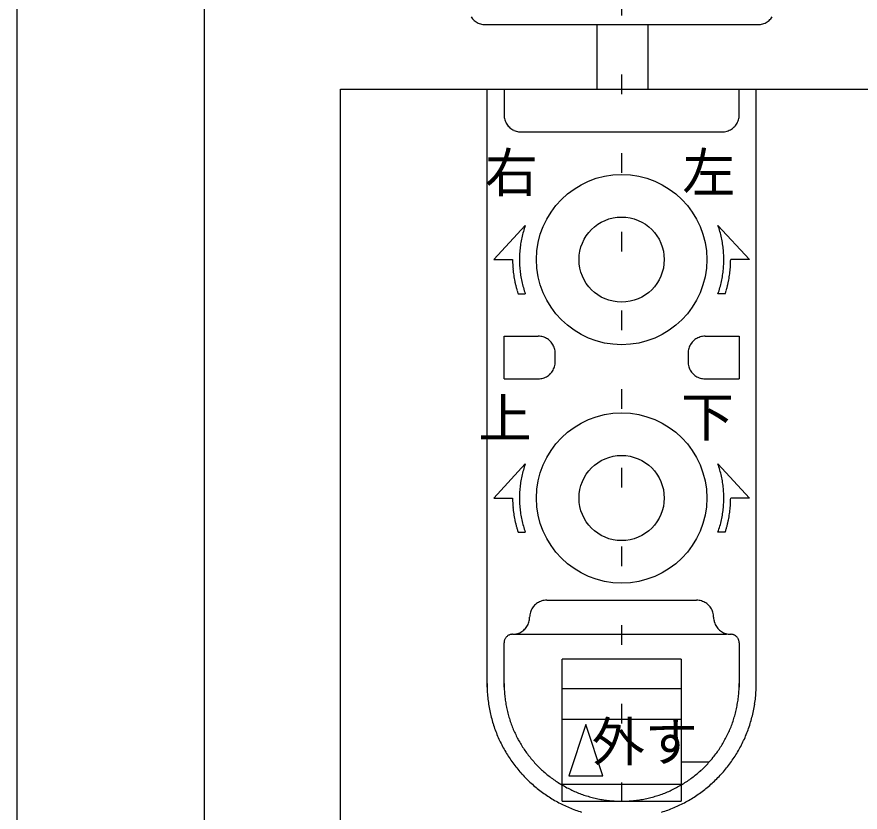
# Model space of a CAD drawing. Units: millimetres, scale not verified. Extents: x -800 to 800, y -554 to 554.
# Drawn here: x -212.89 to -163.39, y 325.43 to 372.13 of the extents above; entities that cross this region are included whole.
import ezdxf
from ezdxf.enums import TextEntityAlignment as Align

# ---------------------------------------------------------------- set-up
doc = ezdxf.new("R2010")
doc.units = ezdxf.units.MM
doc.header["$LTSCALE"] = 4
doc.linetypes.add('USER12', pattern=[1.154642, 0.288572, -0.86607])
doc.layers.add('2-0', color=7, linetype='Continuous', lineweight=25)
doc.styles.add('ＭＳ ゴシック', font='')
doc.styles.get('ＭＳ ゴシック').set_extended_font_data('MS Gothic')

msp = doc.modelspace()

# ---------------------------------------------------------------- linework, layer by layer
at = {"layer": '2-0'}
for p, q in [((-212.886, 412.176), (-212.886, 153.471)), ((-201.887, 376.175), (-201.887, 153.471)), ((-185.388, 371.675), (-169.388, 371.675)), ((-178.836, 371.675), (-178.836, 367.876)), ((-175.838, 371.675), (-175.838, 367.876)), ((-193.885, 153.471), (-193.885, 367.876)), ((-193.885, 367.876), (-160.887, 367.876)), ((-185.287, 332.776), (-185.287, 367.876)), ((-185.287, 367.876), (-169.486, 367.876)), ((-184.285, 367.876), (-184.285, 366.378)), ((-170.486, 366.377), (-170.486, 367.875)), ((-169.486, 332.776), (-169.486, 367.876)), ((-183.286, 365.375), (-171.486, 365.375)), ((-184.885, 357.876), (-183.04, 359.876)), ((-169.886, 357.876), (-171.731, 359.876)), ((-184.885, 357.876), (-183.787, 357.876)), ((-169.886, 357.876), (-170.984, 357.876)), ((-183.466, 355.876), (-183.04, 355.876)), ((-171.305, 355.876), (-171.731, 355.876)), ((-184.285, 353.376), (-182.285, 353.376)), ((-184.285, 350.876), (-184.285, 353.375)), ((-172.484, 353.376), (-170.486, 353.376)), ((-170.486, 353.376), (-170.486, 350.877)), ((-181.286, 351.876), (-181.286, 352.375)), ((-173.486, 352.376), (-173.486, 351.876)), ((-184.285, 350.876), (-182.285, 350.876)), ((-172.484, 350.876), (-170.486, 350.876)), ((-184.885, 343.877), (-183.04, 345.877)), ((-169.886, 343.877), (-171.731, 345.877)), ((-184.885, 343.877), (-183.787, 343.877)), ((-169.886, 343.877), (-170.984, 343.877)), ((-183.466, 341.876), (-183.04, 341.876)), ((-171.305, 341.876), (-171.731, 341.876)), ((-181.785, 337.875), (-172.987, 337.875)), ((-183.786, 335.876), (-171.237, 335.876)), ((-184.285, 332.776), (-184.285, 335.376)), ((-170.486, 335.376), (-170.486, 332.776)), ((-173.886, 334.423), (-180.886, 334.423)), ((-180.885, 332.692), (-173.885, 332.692)), ((-173.886, 330.876), (-180.886, 330.876)), ((-179.485, 330.574), (-180.486, 327.572)), ((-178.485, 327.573), (-179.485, 330.575)), ((-173.886, 328.376), (-172.244, 328.376)), ((-180.486, 327.573), (-178.485, 327.573)), ((-180.885, 327.068), (-173.885, 327.068)), ((-180.885, 326.075), (-173.885, 326.075))]:
    msp.add_line(p, q, dxfattribs=at)
at = {"layer": '2-0', "linetype": 'USER12'}
msp.add_line((-177.386, 377.976), (-177.386, 326.035), dxfattribs=at)
at = {"layer": '2-0'}
for points in [[(-180.885, 326.075), (-180.885, 327.068), (-180.885, 334.423)], [(-173.886, 334.423), (-173.886, 327.068), (-173.886, 326.075)]]:
    msp.add_lwpolyline(points, dxfattribs=at)
for centre, radius in [((-177.385, 357.876), 4.999), ((-177.386, 357.876), 2.5), ((-177.385, 343.877), 4.999), ((-177.386, 343.877), 2.5)]:
    msp.add_circle(centre, radius, dxfattribs=at)
for centre, radius, start, end in [((-185.381, 372.678), 1.006, 212.9511, 220.92), ((-185.38, 372.679), 1.007, 220.9169, 228.8625), ((-185.383, 372.676), 1.003, 228.8595, 236.849), ((-185.386, 372.67), 0.996, 236.8479, 244.9398), ((-185.389, 372.664), 0.99, 244.9421, 253.1718), ((-169.385, 372.67), 0.994, 286.7762, 294.9801), ((-169.387, 372.675), 1, 294.9821, 303.054), ((-169.39, 372.68), 1.006, 303.0526, 311.0308), ((-169.392, 372.682), 1.008, 311.0277, 318.9723), ((-169.39, 372.68), 1.006, 318.9692, 326.9474), ((-185.389, 372.665), 0.991, 253.1789, 261.5458), ((-185.387, 372.679), 1.005, 261.5581, 270.0166), ((-169.387, 372.684), 1.008, 269.9844, 278.4185), ((-169.385, 372.67), 0.995, 278.4302, 286.7696), ((-183.272, 366.376), 1.013, 179.9838, 188.3789), ((-171.493, 366.376), 1.008, 351.5815, 0.0156), ((-183.287, 366.374), 0.998, 188.3902, 196.6992), ((-183.289, 366.374), 0.996, 196.7055, 204.89), ((-183.285, 366.376), 1, 204.8919, 212.9561), ((-183.282, 366.378), 1.004, 212.9548, 220.9361), ((-171.49, 366.38), 1.006, 318.9692, 326.9474), ((-171.485, 366.377), 1, 326.946, 335.0179), ((-171.479, 366.375), 0.994, 335.0199, 343.2238), ((-171.48, 366.375), 0.995, 343.2304, 351.5698), ((-183.281, 366.379), 1.005, 220.9333, 228.89), ((-183.283, 366.376), 1.002, 228.8872, 236.884), ((-183.287, 366.371), 0.996, 236.883, 244.9765), ((-183.289, 366.366), 0.991, 244.9789, 253.2034), ((-183.289, 366.368), 0.992, 253.2104, 261.565), ((-183.287, 366.383), 1.007, 261.5771, 270.0171), ((-171.486, 366.384), 1.008, 269.9844, 278.4185), ((-171.484, 366.37), 0.995, 278.4302, 286.7696), ((-171.484, 366.37), 0.994, 286.7762, 294.9801), ((-171.487, 366.375), 1, 294.9821, 303.054), ((-171.49, 366.38), 1.006, 303.0526, 311.0308), ((-171.491, 366.382), 1.008, 311.0277, 318.9723), ((-177.391, 357.874), 5.995, 160.4871, 164.0576), ((-177.38, 357.874), 5.995, 15.9424, 19.5129), ((-177.396, 357.876), 5.989, 164.0579, 167.6156), ((-177.375, 357.876), 5.989, 12.3844, 15.9421), ((-177.398, 357.876), 5.987, 167.6157, 171.1625), ((-177.373, 357.876), 5.987, 8.8375, 12.3843), ((-177.398, 357.876), 5.988, 174.701, 178.2343), ((-177.398, 357.876), 5.987, 171.1626, 174.701), ((-177.373, 357.876), 5.987, 5.299, 8.8374), ((-177.374, 357.876), 5.988, 1.7657, 5.299), ((-177.397, 357.876), 5.988, 178.2343, 181.7657), ((-177.374, 357.876), 5.988, 358.2343, 1.7657), ((-177.37, 357.876), 6.417, 179.9999, 181.6505), ((-177.376, 357.876), 6.41, 181.6504, 183.3019), ((-177.383, 357.875), 6.403, 183.3019, 184.9548), ((-177.398, 357.876), 5.988, 181.7657, 185.299), ((-177.374, 357.876), 5.988, 354.701, 358.2343), ((-177.388, 357.875), 6.403, 355.0452, 356.6981), ((-177.396, 357.876), 6.41, 356.6981, 358.3496), ((-177.402, 357.876), 6.417, 358.3496, 0.0001), ((-177.391, 357.875), 6.396, 184.9548, 186.6097), ((-177.399, 357.874), 6.387, 186.6097, 188.2669), ((-177.409, 357.872), 6.378, 188.2669, 189.9271), ((-177.398, 357.876), 5.987, 185.299, 188.8374), ((-177.398, 357.876), 5.987, 188.8375, 192.3843), ((-177.373, 357.876), 5.987, 347.6157, 351.1625), ((-177.373, 357.876), 5.987, 351.1626, 354.701), ((-177.363, 357.872), 6.378, 350.0729, 351.7331), ((-177.372, 357.874), 6.387, 351.7331, 353.3903), ((-177.381, 357.875), 6.396, 353.3903, 355.0452), ((-177.418, 357.871), 6.368, 189.9271, 191.5906), ((-177.428, 357.869), 6.358, 191.5906, 193.2578), ((-177.438, 357.866), 6.347, 193.2578, 194.9292), ((-177.396, 357.876), 5.989, 192.3844, 195.9421), ((-177.375, 357.876), 5.989, 344.0578, 347.6156), ((-177.333, 357.866), 6.347, 345.0708, 346.7422), ((-177.343, 357.869), 6.358, 346.7422, 348.4094), ((-177.353, 357.871), 6.368, 348.4094, 350.0729), ((-177.448, 357.864), 6.337, 194.9292, 196.6052), ((-177.457, 357.861), 6.327, 196.6052, 198.2859), ((-177.391, 357.878), 5.995, 195.9424, 199.5129), ((-177.38, 357.878), 5.995, 340.4871, 344.0576), ((-177.314, 357.861), 6.327, 341.7141, 343.3948), ((-177.323, 357.864), 6.337, 343.3948, 345.0708), ((-182.285, 352.37), 1.007, 81.5771, 90.0171), ((-182.283, 352.385), 0.992, 73.2104, 81.565), ((-182.282, 352.387), 0.991, 64.9789, 73.2034), ((-182.285, 352.382), 0.996, 56.883, 64.9765), ((-182.288, 352.377), 1.002, 48.8872, 56.884), ((-182.29, 352.374), 1.005, 40.9333, 48.89), ((-182.289, 352.375), 1.004, 32.9548, 40.9361), ((-172.482, 352.375), 1.004, 139.0717, 147.053), ((-172.481, 352.375), 1.005, 131.1179, 139.0746), ((-172.484, 352.377), 1.002, 123.1239, 131.1207), ((-172.487, 352.383), 0.996, 115.0314, 123.1249), ((-172.489, 352.387), 0.991, 106.8045, 115.029), ((-172.489, 352.386), 0.992, 98.4429, 106.7974), ((-172.487, 352.371), 1.007, 89.9908, 98.4307), ((-182.286, 352.377), 1, 24.8919, 32.9561), ((-182.282, 352.379), 0.996, 16.7055, 24.89), ((-182.284, 352.378), 0.998, 8.3902, 16.6992), ((-182.299, 352.376), 1.013, 359.9838, 8.3789), ((-172.473, 352.377), 1.013, 171.629, 180.0241), ((-172.487, 352.379), 0.998, 163.3087, 171.6177), ((-172.489, 352.379), 0.996, 155.1178, 163.3024), ((-172.486, 352.378), 1, 147.0518, 155.1159), ((-182.284, 351.874), 0.998, 327.0371, 335.1228), ((-182.282, 351.873), 0.996, 335.1255, 343.3223), ((-182.287, 351.874), 1.001, 343.3292, 351.6352), ((-182.305, 351.877), 1.019, 351.6468, 0.0188), ((-172.466, 351.877), 1.019, 179.989, 188.3611), ((-172.485, 351.875), 1.001, 188.3727, 196.6787), ((-172.49, 351.874), 0.996, 196.6856, 204.8824), ((-172.488, 351.874), 0.998, 204.885, 212.9708), ((-182.281, 351.867), 0.991, 286.7334, 294.9474), ((-182.283, 351.87), 0.995, 294.95, 303.0466), ((-182.285, 351.874), 0.999, 303.046, 311.0573), ((-182.287, 351.876), 1.002, 311.0551, 319.0338), ((-182.286, 351.876), 1.001, 319.0316, 327.0376), ((-172.485, 351.876), 1.001, 212.9702, 220.9763), ((-172.484, 351.877), 1.002, 220.974, 228.9528), ((-172.486, 351.875), 0.999, 228.9505, 236.9618), ((-172.489, 351.871), 0.995, 236.9612, 245.0579), ((-172.49, 351.868), 0.991, 245.0605, 253.2745), ((-182.285, 351.887), 1.012, 269.9821, 278.3849), ((-182.282, 351.871), 0.995, 278.3966, 286.7265), ((-172.489, 351.871), 0.995, 253.2814, 261.6113), ((-172.487, 351.888), 1.012, 261.623, 270.0258), ((-177.417, 343.88), 5.968, 164.0413, 167.6086), ((-177.422, 343.881), 5.963, 160.4564, 164.0411), ((-177.35, 343.881), 5.963, 15.9589, 19.5436), ((-177.355, 343.88), 5.968, 12.3914, 15.9587), ((-177.41, 343.878), 5.976, 167.6086, 171.161), ((-177.362, 343.878), 5.976, 8.839, 12.3914), ((-177.402, 343.877), 5.983, 171.161, 174.7019), ((-177.369, 343.877), 5.983, 5.2981, 8.839), ((-177.393, 343.876), 5.993, 178.235, 181.765), ((-177.396, 343.876), 5.989, 174.7018, 178.2351), ((-177.375, 343.876), 5.989, 1.7649, 5.2982), ((-177.379, 343.876), 5.993, 358.235, 1.765), ((-177.37, 343.877), 6.417, 179.9999, 181.6505), ((-177.376, 343.876), 6.41, 181.6504, 183.3019), ((-177.391, 343.876), 5.994, 181.7649, 185.2961), ((-177.38, 343.876), 5.994, 354.7039, 358.2351), ((-177.396, 343.876), 6.41, 356.6981, 358.3496), ((-177.402, 343.877), 6.417, 358.3496, 0.0001), ((-177.383, 343.876), 6.403, 183.3019, 184.9548), ((-177.391, 343.875), 6.396, 184.9548, 186.6097), ((-177.399, 343.874), 6.387, 186.6097, 188.2669), ((-177.392, 343.876), 5.994, 185.296, 188.8327), ((-177.38, 343.876), 5.994, 351.1673, 354.704), ((-177.372, 343.874), 6.387, 351.7331, 353.3903), ((-177.381, 343.875), 6.396, 353.3903, 355.0452), ((-177.388, 343.876), 6.403, 355.0452, 356.6981), ((-177.409, 343.873), 6.378, 188.2669, 189.9271), ((-177.418, 343.871), 6.368, 189.9271, 191.5906), ((-177.428, 343.869), 6.358, 191.5906, 193.2578), ((-177.394, 343.876), 5.991, 188.8327, 192.3788), ((-177.396, 343.875), 5.989, 192.3788, 195.9378), ((-177.375, 343.875), 5.989, 344.0621, 347.6212), ((-177.378, 343.876), 5.991, 347.6212, 351.1673), ((-177.343, 343.869), 6.358, 346.7422, 348.4094), ((-177.353, 343.871), 6.368, 348.4094, 350.0729), ((-177.363, 343.873), 6.378, 350.0729, 351.7331), ((-177.438, 343.867), 6.347, 193.2578, 194.9292), ((-177.448, 343.864), 6.337, 194.9292, 196.6052), ((-177.457, 343.861), 6.327, 196.6052, 198.2859), ((-177.397, 343.875), 5.989, 195.938, 199.5126), ((-177.375, 343.875), 5.989, 340.4874, 344.062), ((-177.314, 343.861), 6.327, 341.7141, 343.3948), ((-177.323, 343.864), 6.337, 343.3948, 345.0708), ((-177.333, 343.867), 6.347, 345.0708, 346.7422), ((-181.783, 336.871), 1.005, 130.9333, 138.89), ((-181.784, 336.872), 1.004, 122.9548, 130.9361), ((-181.786, 336.875), 1, 114.8919, 122.9561), ((-181.788, 336.879), 0.996, 106.7055, 114.89), ((-181.787, 336.877), 0.998, 98.3902, 106.6992), ((-181.785, 336.862), 1.013, 89.9838, 98.3789), ((-172.986, 336.862), 1.013, 81.6211, 90.0162), ((-172.984, 336.877), 0.998, 73.3008, 81.6098), ((-172.984, 336.879), 0.996, 65.11, 73.2945), ((-172.986, 336.875), 1, 57.0439, 65.1081), ((-172.988, 336.872), 1.004, 49.0639, 57.0452), ((-172.988, 336.871), 1.005, 41.11, 49.0667), ((-181.794, 336.879), 0.992, 163.2104, 171.565), ((-181.795, 336.879), 0.991, 154.9789, 163.2034), ((-181.791, 336.877), 0.996, 146.883, 154.9765), ((-181.786, 336.873), 1.002, 138.8872, 146.884), ((-172.986, 336.873), 1.002, 33.116, 41.1128), ((-172.981, 336.877), 0.996, 25.0235, 33.117), ((-172.976, 336.879), 0.991, 16.7966, 25.0211), ((-172.977, 336.879), 0.992, 8.435, 16.7896), ((-183.783, 336.875), 0.998, 343.2934, 351.6082), ((-183.798, 336.877), 1.013, 351.6195, 0.0165), ((-181.779, 336.877), 1.007, 171.5771, 180.0171), ((-172.993, 336.877), 1.007, 359.9829, 8.4229), ((-170.974, 336.877), 1.013, 179.9835, 188.3805), ((-170.989, 336.875), 0.998, 188.3918, 196.7066), ((-183.787, 336.878), 1.002, 303.0602, 311.0631), ((-183.789, 336.879), 1.005, 311.0606, 319.0272), ((-183.788, 336.879), 1.003, 319.0246, 327.0173), ((-183.784, 336.876), 0.999, 327.0162, 335.0914), ((-183.78, 336.874), 0.995, 335.0935, 343.2869), ((-170.991, 336.874), 0.995, 196.7131, 204.9066), ((-170.988, 336.876), 0.999, 204.9086, 212.9838), ((-170.984, 336.879), 1.003, 212.9827, 220.9754), ((-170.983, 336.879), 1.005, 220.9728, 228.9394), ((-170.984, 336.878), 1.002, 228.9369, 236.9398), ((-183.785, 335.375), 0.501, 146.998, 155.0442), ((-183.782, 335.373), 0.504, 139.0471, 147), ((-183.782, 335.373), 0.505, 131.126, 139.0508), ((-183.783, 335.374), 0.503, 123.1612, 131.1296), ((-183.785, 335.378), 0.499, 115.0876, 123.163), ((-183.787, 335.381), 0.495, 106.8627, 115.0858), ((-183.787, 335.382), 0.494, 98.4814, 106.8561), ((-183.786, 335.377), 0.499, 89.9855, 98.4693), ((-183.786, 336.891), 1.014, 269.9817, 278.3927), ((-183.784, 336.873), 0.997, 278.4047, 286.7412), ((-183.783, 336.87), 0.994, 286.7483, 294.9646), ((-183.784, 336.873), 0.998, 294.9673, 303.0609), ((-170.987, 336.873), 0.998, 236.9391, 245.0327), ((-170.989, 336.87), 0.994, 245.0354, 253.2517), ((-170.988, 336.873), 0.997, 253.2588, 261.5953), ((-170.985, 336.891), 1.014, 261.6073, 270.0183), ((-170.985, 335.377), 0.499, 81.5307, 90.0145), ((-170.984, 335.382), 0.494, 73.1439, 81.5186), ((-170.985, 335.381), 0.495, 64.9142, 73.1373), ((-170.986, 335.378), 0.499, 56.837, 64.9124), ((-170.989, 335.374), 0.503, 48.8704, 56.8388), ((-170.99, 335.373), 0.505, 40.9492, 48.874), ((-170.989, 335.373), 0.504, 33, 40.9529), ((-170.987, 335.375), 0.501, 24.9558, 33.002), ((-183.783, 335.376), 0.502, 171.5749, 180.0136), ((-183.789, 335.377), 0.497, 163.2346, 171.5636), ((-183.788, 335.377), 0.497, 155.0454, 163.2286), ((-170.984, 335.377), 0.497, 16.7714, 24.9546), ((-170.983, 335.377), 0.497, 8.4364, 16.7654), ((-170.988, 335.376), 0.502, 359.9864, 8.4251), ((-177.261, 332.976), 8.026, 179.9975, 182.9004), ((-177.271, 332.976), 7.014, 179.9975, 182.8992), ((-177.5, 332.977), 7.014, 357.1008, 0.0024), ((-177.516, 332.976), 8.031, 357.1, 0.0025), ((-177.332, 332.972), 7.955, 182.901, 185.7989), ((-177.383, 332.967), 7.903, 185.7995, 188.6888), ((-177.333, 332.973), 6.952, 182.8998, 185.7963), ((-177.378, 332.968), 6.907, 185.7968, 188.6848), ((-177.393, 332.969), 6.907, 351.315, 354.2031), ((-177.438, 332.974), 6.952, 354.2036, 357.1002), ((-177.391, 332.967), 7.905, 351.3117, 354.2011), ((-177.443, 332.972), 7.958, 354.2017, 357.0994), ((-177.418, 332.962), 7.868, 188.6892, 191.5671), ((-177.408, 332.964), 6.876, 188.6853, 191.5618), ((-177.363, 332.965), 6.876, 348.4379, 351.3146), ((-177.355, 332.962), 7.869, 348.433, 351.3112), ((-177.439, 332.958), 7.847, 191.5675, 194.4318), ((-177.426, 332.96), 6.858, 191.5622, 194.4251), ((-177.434, 332.958), 6.85, 194.4254, 197.2731), ((-177.337, 332.959), 6.849, 342.7263, 345.5742), ((-177.345, 332.961), 6.858, 345.5745, 348.4375), ((-177.333, 332.957), 7.847, 345.5678, 348.4326), ((-177.448, 332.955), 7.838, 194.4321, 197.2811), ((-177.434, 332.958), 6.85, 197.2733, 200.1049), ((-177.337, 332.959), 6.85, 339.8943, 342.7261), ((-177.324, 332.955), 7.837, 342.7177, 345.5675), ((-177.447, 332.956), 7.838, 197.2814, 200.1142), ((-177.44, 332.958), 7.846, 200.1144, 202.9308), ((-177.428, 332.96), 6.857, 200.1051, 202.9203), ((-177.418, 332.965), 6.868, 202.9204, 205.7195), ((-177.353, 332.966), 6.867, 334.2792, 337.0786), ((-177.343, 332.961), 6.856, 337.0787, 339.8941), ((-177.33, 332.957), 7.844, 337.0661, 339.8835), ((-177.323, 332.955), 7.837, 339.8837, 342.7174), ((-177.428, 332.963), 7.858, 202.9309, 205.7312), ((-177.405, 332.971), 6.881, 205.7196, 208.5035), ((-177.392, 332.978), 6.896, 208.5035, 211.2734), ((-177.379, 332.979), 6.896, 328.7248, 331.495), ((-177.366, 332.972), 6.881, 331.495, 334.2791), ((-177.341, 332.962), 7.856, 334.2647, 337.066), ((-177.414, 332.97), 7.875, 205.7312, 208.5161), ((-177.398, 332.979), 7.892, 208.5161, 211.2869), ((-177.38, 332.985), 6.911, 211.2734, 214.0311), ((-177.391, 332.986), 6.91, 325.9668, 328.7248), ((-177.371, 332.977), 7.889, 328.7067, 331.4786), ((-177.355, 332.969), 7.872, 331.4786, 334.2646), ((-177.384, 332.988), 7.909, 211.2869, 214.0454), ((-177.369, 332.993), 6.924, 214.031, 216.7785), ((-177.36, 332.999), 6.935, 216.7784, 219.5181), ((-177.411, 333), 6.934, 320.4792, 323.2192), ((-177.402, 332.994), 6.924, 323.2191, 325.9669), ((-177.385, 332.986), 7.906, 325.9471, 328.7067), ((-177.371, 332.996), 7.925, 214.0453, 216.7935), ((-177.361, 333.004), 7.938, 216.7934, 219.5336), ((-177.355, 333.004), 6.942, 219.518, 222.2524), ((-177.352, 333.006), 6.946, 222.2522, 224.984), ((-177.419, 333.007), 6.945, 315.0128, 317.7448), ((-177.416, 333.005), 6.942, 317.7447, 320.4794), ((-177.408, 333.002), 7.935, 320.4569, 323.1981), ((-177.398, 332.995), 7.922, 323.1979, 325.9472), ((-177.354, 333.01), 7.947, 219.5334, 222.2682), ((-177.352, 333.006), 6.945, 224.9839, 227.7158), ((-177.355, 333.002), 6.941, 227.7157, 230.4505), ((-177.416, 333.004), 6.941, 309.5458, 312.2809), ((-177.419, 333.007), 6.945, 312.2807, 315.0129), ((-177.415, 333.008), 7.944, 317.7213, 320.457), ((-177.35, 333.013), 7.951, 222.2681, 225.0001), ((-177.35, 333.013), 7.951, 224.9999, 227.7319), ((-177.361, 332.996), 6.932, 230.4504, 233.1909), ((-177.368, 332.987), 6.92, 233.1908, 235.9394), ((-177.376, 332.975), 6.906, 235.9393, 238.6984), ((-177.396, 332.977), 6.907, 301.2976, 304.0567), ((-177.404, 332.988), 6.921, 304.0567, 306.8054), ((-177.411, 332.997), 6.932, 306.8053, 309.5459), ((-177.419, 333.012), 7.949, 312.2562, 314.9889), ((-177.419, 333.011), 7.949, 314.9887, 317.7215), ((-177.353, 333.009), 7.947, 227.7318, 230.4666), ((-177.359, 333.002), 7.938, 230.4664, 233.2066), ((-177.384, 332.962), 6.891, 238.6983, 241.4699), ((-177.391, 332.948), 6.875, 241.4699, 244.2557), ((-177.397, 332.935), 6.861, 244.2558, 247.057), ((-177.374, 332.937), 6.862, 292.939, 295.7402), ((-177.381, 332.95), 6.876, 295.7403, 298.526), ((-177.388, 332.964), 6.892, 298.526, 301.2976), ((-177.411, 333.002), 7.937, 306.7808, 309.5212), ((-177.417, 333.009), 7.945, 309.5211, 312.2563), ((-177.367, 332.992), 7.925, 233.2065, 235.9547), ((-177.375, 332.979), 7.909, 235.9546, 238.7131), ((-177.384, 332.964), 7.892, 238.7131, 241.4839), ((-177.402, 332.924), 6.849, 247.0572, 249.8747), ((-177.405, 332.917), 6.842, 249.8749, 252.7091), ((-177.405, 332.917), 6.841, 252.7093, 255.5598), ((-177.403, 332.924), 6.849, 255.5601, 258.4258), ((-177.399, 332.942), 6.867, 258.4262, 261.3057), ((-177.373, 332.946), 6.87, 278.6921, 281.5711), ((-177.37, 332.928), 6.851, 281.5715, 284.4368), ((-177.368, 332.92), 6.843, 284.4371, 287.2872), ((-177.368, 332.92), 6.844, 287.2874, 290.1213), ((-177.37, 332.927), 6.851, 290.1215, 292.9389), ((-177.387, 332.966), 7.893, 298.5037, 301.2743), ((-177.395, 332.98), 7.91, 301.2742, 304.0326), ((-177.404, 332.992), 7.924, 304.0326, 306.7808), ((-177.393, 332.949), 7.875, 241.4839, 244.2688), ((-177.4, 332.935), 7.858, 244.2688, 247.0691), ((-177.395, 332.972), 6.898, 261.3062, 264.1972), ((-177.39, 333.017), 6.943, 264.1977, 267.0972), ((-177.387, 333.079), 7.005, 267.0978, 270.0025), ((-177.385, 333.084), 7.009, 269.9975, 272.9013), ((-177.382, 333.022), 6.946, 272.9019, 275.8008), ((-177.378, 332.977), 6.901, 275.8013, 278.6917), ((-177.372, 332.937), 7.861, 292.9196, 295.7192), ((-177.379, 332.951), 7.876, 295.7193, 298.5037), ((-177.405, 332.923), 7.846, 247.0692, 249.8856), ((-177.407, 332.916), 7.838, 249.8858, 252.7186), ((-177.365, 332.919), 7.841, 287.272, 290.1038), ((-177.367, 332.926), 7.848, 290.104, 292.9195)]:
    msp.add_arc(centre, radius, start, end, dxfattribs=at)

# ---------------------------------------------------------------- texts
at = {"layer": '2-0', "style": 'ＭＳ ゴシック'}
for s, p in [('右', (-185.42, 361.162)), ('左', (-173.821, 361.162)), ('上', (-185.791, 346.734)), ('下', (-173.905, 346.815)), ('外す', (-179.142, 327.743))]:
    msp.add_text(s, height=2.284, dxfattribs=at).set_placement(p, align=Align.BOTTOM_LEFT)

doc.saveas('drawing.dxf')
